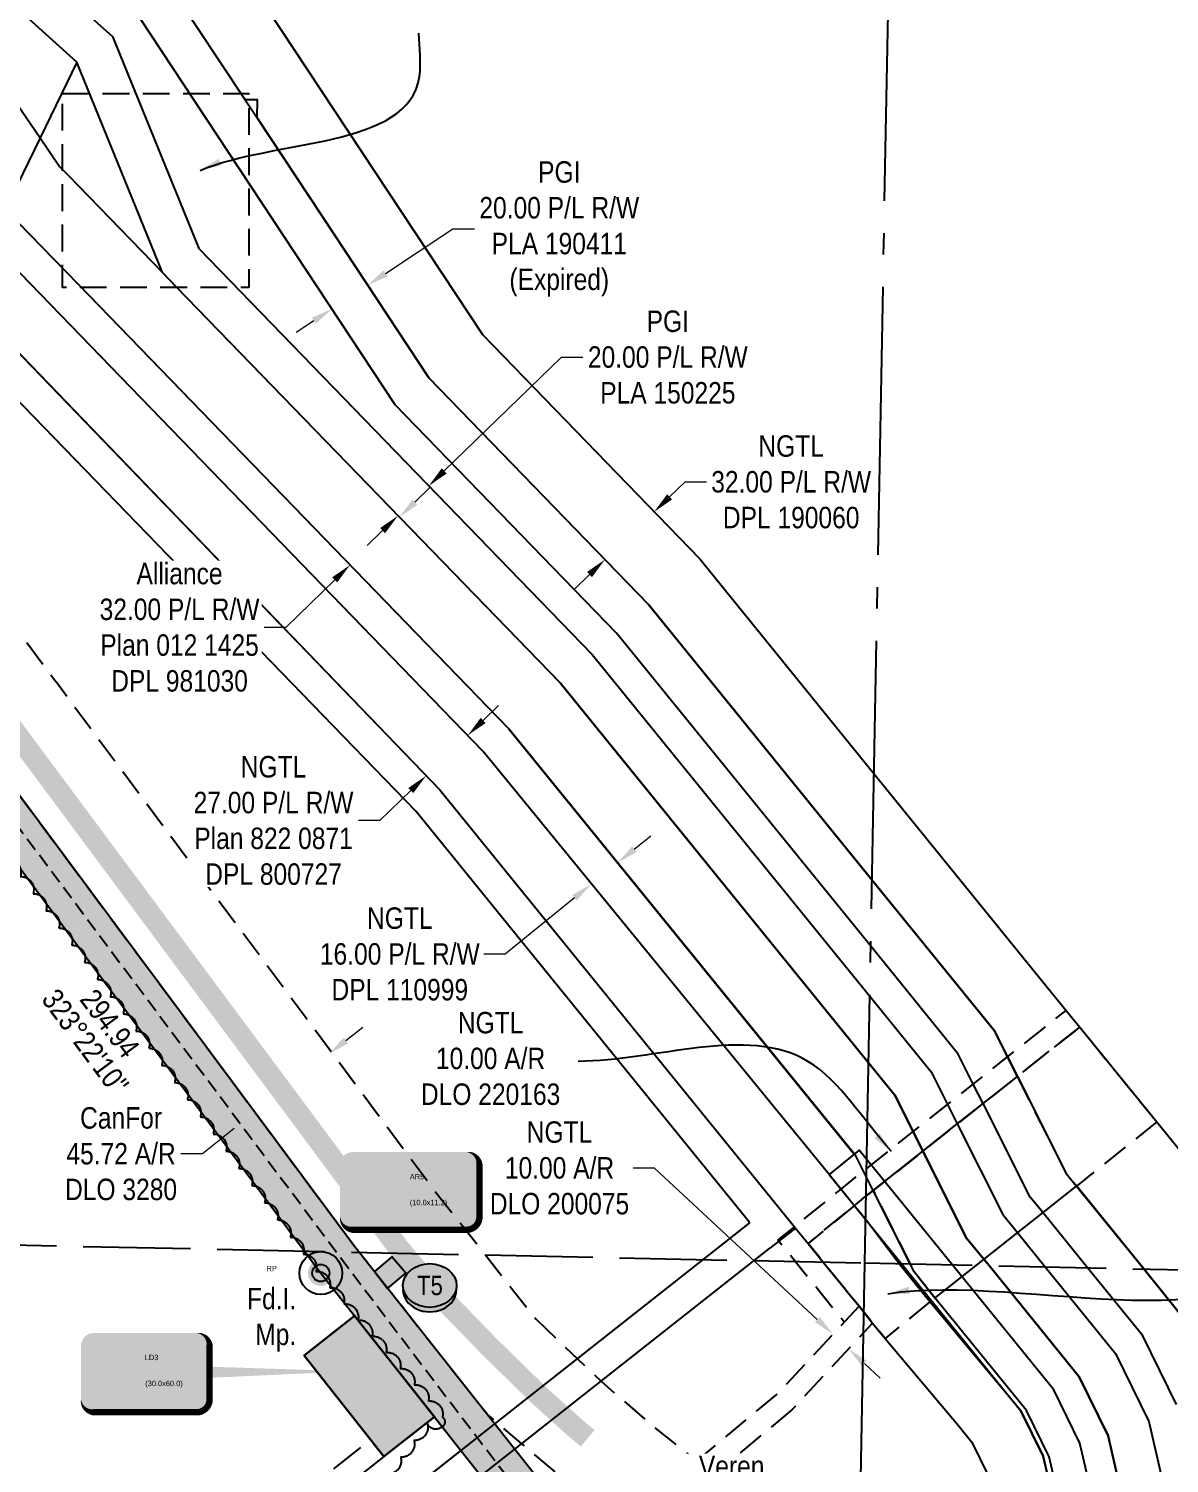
# Model space of a CAD drawing. Extents: x 413456 to 423436, y 6055086 to 6062162.
# Drawn here: x 414791 to 415322, y 6057832 to 6058500 of the extents above; entities that cross this region are included whole.
import ezdxf
from ezdxf.enums import TextEntityAlignment as Align

# ---------------------------------------------------------------- set-up
doc = ezdxf.new("R2018")
doc.units = 0
doc.header["$LTSCALE"] = 5
doc.header["$PDSIZE"] = 0.5
for name, pattern in [('0', [1, 1, 0]), ('foc-ACCESSROAD', [3.75, 2.5, -1.25]), ('foc-QUARTERLINE', [33, 25, -3, 2, -3]), ('foc-UNSURVEYED', [12.5, 10, -2.5]), ('HIDDEN2', [4.7625, 3.175, -1.5875]), ('UG_PIPE', [1.875, 1.25, -0.625])]:
    doc.linetypes.add(name, pattern=pattern)
doc.layers.get('Defpoints').update_dxf_attribs({"color": 9})
for name, color, linetype in [('35', 37, 'Continuous'), ('AS-PIPE-UG', 44, 'UG_PIPE'), ('AS-ROADS', 254, 'Continuous'), ('C-RW', 13, 'Continuous'), ('F-AR', 190, 'foc-ACCESSROAD'), ('F-RW', 190, 'Continuous'), ('F-WS', 190, 'foc-ACCESSROAD'), ('L-BD1', 253, 'Continuous'), ('L-MON', 1, 'Continuous'), ('L-MON-T', 1, 'Continuous'), ('L-QSEC', 8, 'foc-QUARTERLINE'), ('L-USEC', 7, 'foc-UNSURVEYED'), ('P-BUFFER-H 100m', 191, 'Continuous'), ('P-CROSSINGS', 250, 'Continuous'), ('P-PROPOSED', 10, 'Continuous'), ('P-PROPOSED-H', 21, 'Continuous'), ('P-TEMP-BLOCKS', 250, 'Continuous'), ('P-TEMP-H', 41, 'Continuous'), ('P-TEMP_LOG DECK', 46, 'Continuous'), ('P-TEMP_WORKSPACE', 46, 'Continuous'), ('T-BUSH', 110, '0'), ('T-EXISTING RTF', 220, 'HIDDEN2')]:
    doc.layers.add(name, color=color, linetype=linetype)
for name, color, linetype, lineweight in [('C-RW-T', 13, 'Continuous', 9), ('F-AR-T', 190, 'Continuous', 9), ('F-RW-T', 190, 'Continuous', 9), ('F-WS-T', 190, 'Continuous', 9)]:
    doc.layers.add(name, color=color, linetype=linetype, lineweight=lineweight)
doc.styles.add('80CG', font='ARIALN.TTF', dxfattribs={"height": 10})
doc.styles.add('80L', font='ARIALN.TTF', dxfattribs={"height": 10})
doc.styles.add('Crossing', font='ARIALN.TTF', dxfattribs={"height": 10})
doc.styles.get("Standard").update_dxf_attribs({"font": 'ARIALN.TTF'})
doc.dimstyles.new('Compass 5 000', dxfattribs={"dimscale": 5, "dimtxt": 9, "dimasz": 2, "dimexe": 0.2, "dimexo": 0.0625, "dimgap": 0.5, "dimtad": 0, "dimtih": 1, "dimtoh": 1, "dimzin": 0, "dimdsep": 46, "dimtxsty": '80CG', "dimcen": 0.1, "dimse1": 1, "dimse2": 1, "dimclrd": 256, "dimclrt": 256, "dimaunit": 1, "dimadec": 4, "dimazin": 0, "dimtfac": 0.06, "dimtofl": 0, "dimtmove": 0, "dimatfit": 1, "dimfxl": 0.2, "dimtolj": 1, "dimtzin": 0, "dimlwd": -1, "dimarcsym": 0})

# ---------------------------------------------------------------- blocks, each defined once
blk = doc.blocks.new('*D43')
at = {"layer": 'C-RW-T', "transparency": 16777216}
for p, q in [((415061.04, 6057799.05), (415068.89, 6057805.25)), ((415068.89, 6057805.25), (415078.89, 6057805.25)), ((415029.68, 6057774.28), (415021.83, 6057768.08))]:
    blk.add_line(p, q, dxfattribs=at)
for points in [[(415060.01, 6057800.36), (415062.07, 6057797.74), (415053.19, 6057792.85)], [(415028.65, 6057775.59), (415030.71, 6057772.97), (415037.53, 6057780.48)]]:
    blk.add_solid(points, dxfattribs=at)
at = {"layer": 'Defpoints', "color": 0, "transparency": 16777216}
for p in [(415037.53, 6057780.48), (415062.64, 6057780.88), (415046.98, 6057768.51)]:
    blk.add_point(p, dxfattribs=at)
at = {"layer": 'C-RW-T', "transparency": 16777216, "insert": (415118.43, 6057805.25), "char_height": 10, "attachment_point": 5, "style": '80CG', "bg_fill": 3, "box_fill_scale": 1.1, "bg_fill_color": 256, "bg_fill_true_color": 13158600, "bg_fill_transparency": 0}
blk.add_mtext('\\A1;Veren\\P20.00 P/L R/W\\PPlan 832 1008 \\PPLA 140377', dxfattribs=at)
blk = doc.blocks.new('*D50')
at = {"layer": 'Defpoints', "color": 0, "transparency": 16777216}
for p in [(414894.49, 6057993.94), (415024.87, 6057903.38), (414988.56, 6057874.73)]:
    blk.add_point(p, dxfattribs=at)
at = {"layer": 'F-AR-T', "transparency": 16777216}
for p, q in [((414938.66, 6058028.79), (414946.51, 6058034.98)), ((414886.64, 6057987.74), (414871.76, 6057975.99)), ((414871.76, 6057975.99), (414861.76, 6057975.99))]:
    blk.add_line(p, q, dxfattribs=at)
for points in [[(414937.63, 6058030.09), (414939.69, 6058027.48), (414930.81, 6058022.59)], [(414885.61, 6057989.05), (414887.67, 6057986.43), (414894.49, 6057993.94)]]:
    blk.add_solid(points, dxfattribs=at)
at = {"layer": 'F-AR-T', "transparency": 16777216, "insert": (414833.86, 6057975.99), "char_height": 10, "attachment_point": 5, "style": '80CG'}
blk.add_mtext('\\A1;CanFor\\P45.72 A/R\\PDLO 3280', dxfattribs=at)
blk = doc.blocks.new('*D58')
at = {"layer": 'Defpoints', "color": 0, "transparency": 16777216}
for p in [(415165.66, 6057891.9), (415154.16, 6057879.56), (415161.46, 6057872.76)]:
    blk.add_point(p, dxfattribs=at)
at = {"layer": 'F-AR-T', "transparency": 16777216}
for p, q in [((415082.51, 6057969.37), (415072.51, 6057969.37)), ((415158.34, 6057898.71), (415082.51, 6057969.37)), ((415180.27, 6057878.28), (415187.59, 6057871.46))]:
    blk.add_line(p, q, dxfattribs=at)
for points in [[(415159.48, 6057899.93), (415157.2, 6057897.49), (415165.66, 6057891.9)], [(415181.41, 6057879.5), (415179.14, 6057877.06), (415172.96, 6057885.09)]]:
    blk.add_solid(points, dxfattribs=at)
at = {"layer": 'F-AR-T', "transparency": 16777216, "insert": (415038.2, 6057969.37), "char_height": 10, "attachment_point": 5, "style": '80CG', "bg_fill": 3, "box_fill_scale": 1.1, "bg_fill_color": 256, "bg_fill_true_color": 13158600, "bg_fill_transparency": 0}
blk.add_mtext('\\A1;NGTL\\P10.00 A/R\\PDLO 200075', dxfattribs=at)
blk = doc.blocks.new('*D60')
at = {"layer": 'Defpoints', "color": 0, "transparency": 16777216}
for p in [(414973.83, 6058193.26), (414954.44, 6058174.48), (414976.05, 6058152.19)]:
    blk.add_point(p, dxfattribs=at)
at = {"layer": 'F-RW-T', "transparency": 16777216}
for p, q in [((415002.61, 6058177.92), (415009.79, 6058184.88)), ((414968.86, 6058145.23), (414954.46, 6058131.27)), ((414954.46, 6058131.27), (414944.46, 6058131.27))]:
    blk.add_line(p, q, dxfattribs=at)
for points in [[(415001.45, 6058179.12), (415003.77, 6058176.73), (414995.43, 6058170.97)], [(414967.71, 6058146.43), (414970.02, 6058144.03), (414976.05, 6058152.19)]]:
    blk.add_solid(points, dxfattribs=at)
at = {"layer": 'F-RW-T', "transparency": 16777216, "insert": (414904.92, 6058131.27), "char_height": 10, "attachment_point": 5, "style": '80CG', "bg_fill": 3, "box_fill_scale": 1.1, "bg_fill_color": 256, "bg_fill_true_color": 13158600, "bg_fill_transparency": 0}
blk.add_mtext('\\A1;NGTL\\P27.00 P/L R/W\\PPlan 822 0871\\PDPL 800727', dxfattribs=at)
blk = doc.blocks.new('*D101')
at = {"layer": 'Defpoints', "color": 0, "transparency": 16777216}
for p in [(415082.33, 6058275.16), (415085.1, 6058272.3), (415062.13, 6058250.04)]:
    blk.add_point(p, dxfattribs=at)
at = {"layer": 'F-RW-T', "transparency": 16777216}
for p, q in [((415089.51, 6058282.12), (415096.69, 6058289.08)), ((415096.69, 6058289.08), (415106.69, 6058289.08)), ((415052.19, 6058245.93), (415045.01, 6058238.97))]:
    blk.add_line(p, q, dxfattribs=at)
for points in [[(415088.35, 6058283.32), (415090.67, 6058280.92), (415082.33, 6058275.16)], [(415051.03, 6058247.13), (415053.35, 6058244.74), (415059.37, 6058252.89)]]:
    blk.add_solid(points, dxfattribs=at)
at = {"layer": 'F-RW-T', "transparency": 16777216, "insert": (415146.16, 6058289.08), "char_height": 10, "attachment_point": 5, "style": '80CG'}
blk.add_mtext('\\A1;NGTL\\P32.00 P/L R/W\\PDPL 190060', dxfattribs=at)
blk = doc.blocks.new('*D103')
at = {"layer": 'Defpoints', "color": 0, "transparency": 16777216}
for p in [(414977.3, 6058287.26), (414983.52, 6058280.85), (414969.16, 6058266.93)]:
    blk.add_point(p, dxfattribs=at)
at = {"layer": 'F-RW-T', "transparency": 16777216}
for p, q in [((414984.48, 6058294.22), (415039.14, 6058347.22)), ((415039.14, 6058347.22), (415049.14, 6058347.22)), ((414955.76, 6058266.38), (414948.58, 6058259.42))]:
    blk.add_line(p, q, dxfattribs=at)
for points in [[(414983.32, 6058295.42), (414985.64, 6058293.03), (414977.3, 6058287.26)], [(414954.6, 6058267.58), (414956.92, 6058265.19), (414962.94, 6058273.34)]]:
    blk.add_solid(points, dxfattribs=at)
at = {"layer": 'F-RW-T', "transparency": 16777216, "insert": (415088.68, 6058347.22), "char_height": 10, "attachment_point": 5, "style": '80CG'}
blk.add_mtext('\\A1;PGI\\P20.00 P/L R/W\\PPLA 150225', dxfattribs=at)
blk = doc.blocks.new('*D104')
at = {"layer": 'Defpoints', "color": 0, "transparency": 16777216}
for p in [(414948.77, 6058380.73), (414952.91, 6058374.47), (414936.22, 6058363.46)]:
    blk.add_point(p, dxfattribs=at)
at = {"layer": 'F-RW-T', "transparency": 16777216}
for p, q in [((414957.12, 6058386.24), (414988.56, 6058407)), ((414988.56, 6058407), (414998.56, 6058407)), ((414923.74, 6058364.21), (414915.4, 6058358.7))]:
    blk.add_line(p, q, dxfattribs=at)
for points in [[(414956.2, 6058387.63), (414958.04, 6058384.85), (414948.77, 6058380.73)], [(414922.82, 6058365.6), (414924.66, 6058362.82), (414932.09, 6058369.72)]]:
    blk.add_solid(points, dxfattribs=at)
at = {"layer": 'F-RW-T', "transparency": 16777216, "insert": (415038.1, 6058407), "char_height": 10, "attachment_point": 5, "style": '80CG'}
blk.add_mtext('\\A1;PGI\\P20.00 P/L R/W\\PPLA 190411\\P(Expired)', dxfattribs=at)
blk = doc.blocks.new('*D107')
at = {"layer": 'Defpoints', "color": 0, "transparency": 16777216}
for p in [(415029.76, 6058155.33), (415017.42, 6058145.31), (415052.92, 6058101.58)]:
    blk.add_point(p, dxfattribs=at)
at = {"layer": 'F-RW-T', "transparency": 16777216}
for p, q in [((415073.02, 6058117.9), (415080.78, 6058124.2)), ((415045.15, 6058095.28), (415012.86, 6058069.07)), ((415012.86, 6058069.07), (415002.86, 6058069.07))]:
    blk.add_line(p, q, dxfattribs=at)
for points in [[(415071.97, 6058119.19), (415074.07, 6058116.61), (415065.25, 6058111.6)], [(415044.1, 6058096.58), (415046.2, 6058093.99), (415052.92, 6058101.58)]]:
    blk.add_solid(points, dxfattribs=at)
at = {"layer": 'F-RW-T', "transparency": 16777216, "insert": (414963.77, 6058069.07), "char_height": 10, "attachment_point": 5, "style": '80CG', "bg_fill": 3, "box_fill_scale": 1.1, "bg_fill_color": 256, "bg_fill_true_color": 13158600, "bg_fill_transparency": 0}
blk.add_mtext('\\A1;NGTL\\P16.00 P/L R/W\\PDPL 110999', dxfattribs=at)
blk = doc.blocks.new('*D108')
at = {"layer": 'Defpoints', "color": 0, "transparency": 16777216}
for p in [(414940.6, 6058250.39), (414992.11, 6058243.26), (414969.1, 6058220.97)]:
    blk.add_point(p, dxfattribs=at)
at = {"layer": 'F-RW-T', "transparency": 16777216}
for p, q in [((414970.79, 6058279.64), (414977.97, 6058286.6)), ((414933.42, 6058243.44), (414910.59, 6058221.32)), ((414910.59, 6058221.32), (414900.59, 6058221.32))]:
    blk.add_line(p, q, dxfattribs=at)
for points in [[(414969.63, 6058280.84), (414971.95, 6058278.44), (414963.6, 6058272.68)], [(414932.26, 6058244.63), (414934.58, 6058242.24), (414940.6, 6058250.39)]]:
    blk.add_solid(points, dxfattribs=at)
at = {"layer": 'F-RW-T', "transparency": 16777216, "insert": (414861.12, 6058221.32), "char_height": 10, "attachment_point": 5, "style": '80CG', "bg_fill": 3, "box_fill_scale": 1.1, "bg_fill_color": 256, "bg_fill_true_color": 13158600, "bg_fill_transparency": 0}
blk.add_mtext('\\A1;Alliance\\P32.00 P/L R/W\\PPlan 012 1425\\PDPL 981030', dxfattribs=at)
blk = doc.blocks.new('fdia')
at = {"color": 255, "const_width": 1}
blk.add_lwpolyline([(-0.5, 0, 1), (0.5, 0, 1)], format="xyb", close=True, dxfattribs=at)
blk = doc.blocks.new('Fdiaa')
blk.add_blockref('fdia', (0, 0))
blk = doc.blocks.new('fdib')
at = {"color": 1, "const_width": 1.6}
blk.add_lwpolyline([(-0.4, 0, 1), (0.4, 0, 1)], format="xyb", close=True, dxfattribs=at)
at = {"color": 1}
blk.add_circle((0, 0), 0.8, dxfattribs=at)
blk = doc.blocks.new('Fdibb')
blk.add_blockref('fdib', (0, 0))
blk = doc.blocks.new('fdicc')
for name in ['Fdibb', 'Fdiaa']:
    blk.add_blockref(name, (0, 0))
blk = doc.blocks.new('FDI')
blk.add_blockref('fdicc', (0, 0))
blk = doc.blocks.new('*U125')
at = {"layer": '35', "color": 3}
blk.add_circle((0, 0), 10, dxfattribs=at)
at = {"layer": '35', "color": 3, "lineweight": 30, "flags": 104}
blk.add_attdef('RP', text='', height=10, dxfattribs=at).set_placement((-25.32, 3.36), align=Align.MIDDLE_CENTER)
blk = doc.blocks.new('XING3')
h = blk.add_hatch(color=250)
h.dxf.hatch_style = 1
edge = h.paths.add_edge_path()
edge.add_ellipse((0, -2.05), major_axis=(-12.5, 0), ratio=0.816297, start_angle=0, end_angle=180)
edge.add_line((12.5, -2.05), (12.5, 0))
edge.add_ellipse((0, 0), major_axis=(-12.5, 0), ratio=0.816297, start_angle=0, end_angle=180, ccw=False)
edge.add_line((-12.5, 0), (-12.5, -2.05))
at = {"layer": 'P-BUFFER-H 100m'}
h = blk.add_hatch(color=256, dxfattribs=at)
h.dxf.hatch_style = 1
edge = h.paths.add_edge_path()
edge.add_ellipse((0, 0), major_axis=(-12.5, 0), ratio=0.816297, start_angle=0, end_angle=360)
at = {"color": 250}
blk.add_ellipse((0, 0), major_axis=(-12.5, 0), ratio=0.816297, dxfattribs=at)
blk.add_ellipse((0, -2.05), major_axis=(-12.5, 0), ratio=0.816297, start_param=0, end_param=3.141593, dxfattribs=at)
at = {"color": 250, "style": 'Crossing'}
blk.add_attdef('CROSSING', text='', height=9, dxfattribs=at).set_placement((0.09, 0.02), align=Align.MIDDLE_CENTER)
at = {"color": 250, "style": 'Crossing', "flags": 1}
for tag, p in [('OWNER', (0.09, -12.49)), ('DESCRIPTION', (0.09, -25.77)), ('LOCATION', (0.09, -39.3)), ('DWG_REF', (0.09, -52.84))]:
    blk.add_attdef(tag, text='', height=9, dxfattribs=at).set_placement(p, align=Align.MIDDLE_CENTER)
blk = doc.blocks.new('*U158')
at = {"true_color": 0xff8aff}
h = blk.add_hatch(color=211, dxfattribs=at)
edge = h.paths.add_edge_path()
edge.add_line((-24, -18.47), (24, -18.47))
edge.add_arc((24, -12.47), 6, 270, 360)
edge.add_line((30, -12.47), (30, 12.5))
edge.add_arc((24, 12.5), 6, 0, 90)
edge.add_line((24, 18.5), (-24, 18.5))
edge.add_arc((-24, 12.5), 6, 90, 180)
edge.add_line((-30, 12.5), (-30, -12.47))
edge.add_arc((-24, -12.47), 6, 180, 270)
at = {"color": 250, "flags": 128}
blk.add_lwpolyline([(-24, -18.47, 3, 3, 0), (24, -18.47, 3, 3, 0.414214), (30, -12.47, 3, 3, 0), (30, 12.5, 3, 0, 0.414214), (24, 18.5, 0, 0, 0), (-24, 18.5, 0, 0, 0.414214), (-30, 12.5, 0, 0, 0), (-30, -12.47, 0, 3, 0.414214)], format="xyseb", close=True, dxfattribs=at)
at = {"flags": 128}
blk.add_lwpolyline([(96.51, 0.63, 0, 7.5, 0), (0, 0, 0, 0, 0)], format="xyseb", dxfattribs=at)
at = {"color": 250, "lineweight": 30, "flags": 104}
blk.add_attdef('TEMP_AREA_W1', text='', height=12, dxfattribs=at).set_placement((0, 8.26), align=Align.MIDDLE_CENTER)
blk.add_attdef('ENTER_TEXT', text='', height=9, dxfattribs=at).set_placement((0.01, -3.78), align=Align.TOP_CENTER)
blk = doc.blocks.new('*U160')
at = {"true_color": 0xff8aff}
h = blk.add_hatch(color=211, dxfattribs=at)
edge = h.paths.add_edge_path()
edge.add_line((-26.5, -17.74), (26.5, -17.74))
edge.add_arc((26.5, -11.74), 6, 270, 360)
edge.add_line((32.5, -11.74), (32.5, 12.5))
edge.add_arc((26.5, 12.5), 6, 0, 90)
edge.add_line((26.5, 18.5), (-26.5, 18.5))
edge.add_arc((-26.5, 12.5), 6, 90, 180)
edge.add_line((-32.5, 12.5), (-32.5, -11.74))
edge.add_arc((-26.5, -11.74), 6, 180, 270)
at = {"color": 250, "flags": 128}
blk.add_lwpolyline([(-26.5, -17.74, 3, 3, 0), (26.5, -17.74, 3, 3, 0.414214), (32.5, -11.74, 3, 3, 0), (32.5, 12.5, 3, 0, 0.414214), (26.5, 18.5, 0, 0, 0), (-26.5, 18.5, 0, 0, 0.414214), (-32.5, 12.5, 0, 0, 0), (-32.5, -11.74, 0, 3, 0.414214)], format="xyseb", close=True, dxfattribs=at)
at = {"flags": 128}
blk.add_lwpolyline([(14.55, -6.29, 0, 7.5, 0), (0, 0, 0, 0, 0)], format="xyseb", dxfattribs=at)
at = {"color": 250, "lineweight": 30, "flags": 104}
blk.add_attdef('TEMP_AREA_W1', text='', height=12, dxfattribs=at).set_placement((0, 8.26), align=Align.MIDDLE_CENTER)
blk.add_attdef('ENTER_TEXT', text='', height=9, dxfattribs=at).set_placement((0.01, -3.78), align=Align.TOP_CENTER)

msp = doc.modelspace()

# ---------------------------------------------------------------- hatches: boundary and pattern name
at = {"layer": 'P-PROPOSED-H'}
h = msp.add_hatch(color=256, dxfattribs=at)
h.dxf.hatch_style = 1
h.paths.add_polyline_path([(416904.756, 6055529.951), (416785.055, 6055680.607), (415892.377, 6056810.918), (415332.219, 6057520.147), (415272.175, 6057596.189), (415202.086, 6057604.389), (414942.843, 6057932.602), (414767.131, 6058168.936), (414209.907, 6058914.461), (414193.886, 6058902.502), (414751.088, 6058157.008), (414926.986, 6057920.425), (415191.534, 6057585.496), (415275.653, 6057575.654), (415324.374, 6057513.953), (415884.533, 6056804.723), (416763.305, 6055692.037), (416777.217, 6055674.403), (416896.93, 6055523.732)])
at = {"layer": 'P-TEMP-H'}
h = msp.add_hatch(color=256, dxfattribs=at)
h.dxf.hatch_style = 1
h.paths.add_polyline_path([(414966.525, 6057920.343), (414960.107, 6057928.005), (414951.903, 6057921.132), (414958.101, 6057913.285)])
h = msp.add_hatch(color=256, dxfattribs=at)
h.dxf.hatch_style = 1
h.paths.add_polyline_path([(414956.359, 6057834.883), (414919.186, 6057881.946), (414942.727, 6057900.496), (414979.901, 6057853.432)])

# ---------------------------------------------------------------- linework, layer by layer
at = {"layer": 'AS-PIPE-UG', "flags": 128}
msp.add_lwpolyline([(415013.81, 6057825.514), (414991.353, 6057854.7), (414934.456, 6057929.698), (414759.483, 6058163.631), (414568.896, 6058422.579), (414403.322, 6058637.155), (414227.724, 6058873.014), (414219.982, 6058882.955), (414210.979, 6058894.781), (414205.494, 6058902.518), (414200.319, 6058908.749)], dxfattribs=at)
at = {"layer": 'AS-ROADS', "const_width": 9.996, "flags": 128}
msp.add_lwpolyline([(414166.253, 6058999.705), (414193.452, 6058962.875), (414227.645, 6058917.499), (414241.541, 6058898.813), (414270.734, 6058860.244), (414778.798, 6058180.154), (414953.433, 6057945.311), (414963.33, 6057931.94), (414977.822, 6057914.641), (415005.21, 6057886.425), (415028.571, 6057863.542), (415045.297, 6057848.482), (415051.329, 6057843.421)], dxfattribs=at)
at = {"layer": 'C-RW'}
msp.add_lwpolyline([(415410.489, 6057257.255), (415193.337, 6057305.71), (415062.446, 6057471.452), (414937.147, 6057496.194), (414959.469, 6057609.239), (414934.226, 6057817.44), (414979.899, 6057853.434), (414992.291, 6057837.747), (414955.424, 6057808.693), (414979.698, 6057608.487), (414960.632, 6057511.934), (415073.56, 6057489.634), (415204.623, 6057323.674), (415405.562, 6057278.838)], dxfattribs=at)
at = {"layer": 'F-AR', "flags": 128}
msp.add_lwpolyline([(414195.036, 6059010.215), (414237.48, 6058953.403), (414803.466, 6058196.157, -0.0006318), (414803.565, 6058196.024), (414978.893, 6057960.207), (415027.314, 6057898.904)], format="xyb", dxfattribs=at)
for points in [[(415556.042, 6057613.552), (415517.264, 6057613.555), (415432.685, 6057624.631), (415410.054, 6057627.847), (415319.915, 6057640.658), (415296.517, 6057643.983), (415290.45, 6057648.73), (415284.293, 6057653.546), (415247.428, 6057682.388), (415244.821, 6057684.428), (415244.039, 6057685.04), (415220.14, 6057697.466), (415206.402, 6057704.608), (415190.181, 6057713.043), (415176.649, 6057721.804), (415130.546, 6057751.655), (415051.009, 6057815.157), (415020.628, 6057840.898), (415004.448, 6057854.608), (414942.855, 6057932.587), (414767.116, 6058168.956), (414210.548, 6058913.602)], [(415027.314, 6057898.904), (415057.581, 6057870.017), (415080.279, 6057850.289), (415102.128, 6057832.845), (415110.08, 6057826.496), (415157.298, 6057788.797), (415177.657, 6057775.615), (415213.202, 6057752.601), (415230.827, 6057743.437), (415255.549, 6057730.582), (415258.299, 6057729.152), (415264.683, 6057725.833), (415283.16, 6057708.066), (415299.917, 6057691.953), (415302.672, 6057689.304), (415392.282, 6057676.562), (415414.983, 6057673.333), (415520.609, 6057659.373), (415556.927, 6057659.23)]]:
    msp.add_lwpolyline(points, dxfattribs=at)
for points in [[(415177.796, 6057904.922), (415170.918, 6057897.541), (415148.009, 6057925.797), (415139.968, 6057935.716), (415147.71, 6057941.981), (415168.692, 6057958.96), (415179.812, 6057967.959), (415181.281, 6057969.122), (415203.013, 6057986.327), (415219.025, 6057999.004), (415231.034, 6058008.512), (415247.048, 6058021.19), (415274.342, 6058042.801), (415280.644, 6058035.041), (415251.61, 6058012.085), (415235.601, 6057999.419), (415223.589, 6057989.918), (415207.572, 6057977.251), (415184.389, 6057958.885), (415181.039, 6057956.194), (415174.951, 6057951.249), (415154.016, 6057934.237), (415161.102, 6057925.52), (415177.796, 6057904.922)], [(415146.473, 6057856.644), (415110.08, 6057826.496), (415102.128, 6057832.845), (415139.596, 6057863.927), (415177.795, 6057904.922), (415180.028, 6057902.171), (415184.123, 6057897.126), (415179.847, 6057892.528), (415146.473, 6057856.644)]]:
    msp.add_lwpolyline(points, close=True, dxfattribs=at)
at = {"layer": 'F-RW'}
for p, q in [((414955.424, 6057808.693), (415126.896, 6057943.826)), ((414971.323, 6057802.133), (415136.176, 6057932.05))]:
    msp.add_line(p, q, dxfattribs=at)
for points in [[(415271.787, 6057811.228), (415266.364, 6057834.757), (415255.807, 6057856.433), (415213.19, 6057908.907), (415203.442, 6057920.919), (415201.635, 6057924.659), (415184.388, 6057958.883), (415181.207, 6057965.18), (415179.812, 6057967.959), (415176.284, 6057974.984), (415014.456, 6058174.156), (414814.139, 6058380.929), (414808.145, 6058387.116), (414780.362, 6058415.797), (414780.035, 6058416.222), (414761.347, 6058443.96), (414757.455, 6058442.976), (414744.862, 6058439.791), (414688.474, 6058522.799), (414679.257, 6058536.369), (414550.468, 6058725.973), (414539.474, 6058743.897), (414539.474, 6058743.897), (414282.903, 6059121.624)], [(414750.377, 6058541.472), (414813.29, 6058484.689), (414796.149, 6058449.398), (414780.035, 6058416.222), (414780.362, 6058415.797), (414808.145, 6058387.116), (414814.139, 6058380.929), (415014.456, 6058174.156), (415175.595, 6057975.832), (415163.856, 6057966.304), (415002.626, 6058163.54), (414768.01, 6058405.7), (414751.302, 6058430.307), (414757.455, 6058442.976), (414773.509, 6058476.029), (414735.399, 6058511.867), (414564.792, 6058761.643), (414509.231, 6058843.848)], [(415325.678, 6057859.134), (415310.052, 6057891.089), (415284.231, 6057922.899), (415263.388, 6057948.583), (415257.482, 6057955.859), (415235.601, 6057999.419), (415231.034, 6058008.512), (415224.053, 6058022.409), (415183.221, 6058072.695), (415064.686, 6058218.674), (414961.62, 6058324.985), (414842.464, 6058505.489), (414772.948, 6058568.385), (414766.701, 6058577.596), (414758.285, 6058590.005), (414656.08, 6058740.715), (414642.093, 6058761.346), (414647.413, 6058789.134), (414611.796, 6058841.655)], [(414636.314, 6058841.131), (414668.605, 6058793.515), (414663.286, 6058765.727), (414680.599, 6058740.19), (414774.833, 6058601.236), (414783.248, 6058588.827), (414788.149, 6058581.6), (414857.756, 6058518.61), (414891.694, 6058467.197), (414897.281, 6058458.736), (414933.264, 6058404.224), (414977.251, 6058337.592), (415079.656, 6058231.964), (415183.802, 6058103.705), (415240.948, 6058033.328), (415247.049, 6058021.191), (415251.615, 6058012.087), (415274.378, 6057966.776), (415279.104, 6057960.979), (415310.473, 6057922.34), (415327.017, 6057901.926)], [(415126.896, 6057943.826), (414971.187, 6058135.648), (414735.32, 6058379.099), (414644.513, 6058512.788), (414656.922, 6058521.208), (414679.257, 6058536.369), (414705.732, 6058554.337), (414729.326, 6058570.35), (414745.875, 6058581.582), (414758.285, 6058590.005), (414774.833, 6058601.236), (414801.307, 6058619.205), (414802.242, 6058619.839), (414738.362, 6058711.928), (414728.276, 6058726.785), (414722.142, 6058739.301), (414719.848, 6058743.992), (414706.078, 6058788.575), (414694.79, 6058811.894), (414675.53, 6058840.293)], [(414675.53, 6058840.293), (414694.79, 6058811.894), (414706.078, 6058788.575), (414719.848, 6058743.992), (414722.142, 6058739.301), (414728.276, 6058726.785), (414738.362, 6058711.928), (414801.307, 6058619.205), (414806.664, 6058611.314), (414810.267, 6058607.166), (414820.165, 6058595.768), (414869.022, 6058552.953), (414889.284, 6058528.996), (415002.246, 6058357.766), (415103.605, 6058253.217), (415184.73, 6058153.236), (415267.519, 6058051.203), (415274.342, 6058042.801), (415280.644, 6058035.041), (415316.563, 6057990.814), (415373.256, 6057921.004)], [(414766.918, 6058552.699), (414829.865, 6058496.662), (414870.152, 6058397.784), (415053.458, 6058208.708), (415182.786, 6058049.438), (415211.382, 6058014.221), (415219.025, 6057999.004), (415223.589, 6057989.918), (415244.81, 6057947.672), (415251.62, 6057939.282), (415264.574, 6057923.318), (415297.329, 6057882.965), (415312.851, 6057851.221), (415320.79, 6057816.77), (415320.68, 6057781.657), (415299.917, 6057691.953), (415295.277, 6057671.908), (415312.661, 6057649.859), (415319.915, 6057640.658), (415328.726, 6057629.481), (415410.442, 6057527.486)], [(415300.302, 6057634.629), (415288.706, 6057647.954), (415284.293, 6057653.546), (415273.639, 6057667.047), (415283.16, 6057708.066), (415300.744, 6057783.833), (415300.788, 6057814.51), (415293.878, 6057844.496), (415280.365, 6057872.131), (415238.368, 6057923.876), (415235.93, 6057926.88), (415227.914, 6057936.754), (415207.572, 6057977.251), (415203.013, 6057986.327), (415194.487, 6058003.302), (415182.205, 6058018.427), (415038.487, 6058195.419), (414859.481, 6058380.059), (414853.1, 6058386.641), (414813.29, 6058484.689), (414750.377, 6058541.472)], [(415327.019, 6057901.929), (415310.473, 6057922.34), (415279.108, 6057960.992), (415263.388, 6057948.582), (415251.62, 6057939.281), (415235.93, 6057926.88), (415232.296, 6057924.006), (415213.19, 6057908.907), (415203.456, 6057920.921), (415201.635, 6057924.659), (415184.395, 6057958.894), (415207.572, 6057977.251), (415223.589, 6057989.918), (415235.602, 6057999.419), (415251.617, 6058012.089), (415247.05, 6058021.193), (415240.948, 6058033.328), (415183.802, 6058103.705), (415079.656, 6058231.964), (414977.251, 6058337.592), (414933.265, 6058404.225), (414897.281, 6058458.736), (414897.441, 6058467.087), (414891.695, 6058467.198), (414857.756, 6058518.61)], [(414735.399, 6058511.867), (414773.509, 6058476.029), (414785.49, 6058465.144), (414796.149, 6058449.398), (414805.152, 6058436.098), (414809.01, 6058432.119), (414853.1, 6058386.641), (414859.481, 6058380.059), (415038.487, 6058195.419), (415182.205, 6058018.427), (415194.487, 6058003.302), (415203.013, 6057986.327), (415207.572, 6057977.251), (415227.914, 6057936.754), (415235.93, 6057926.88), (415238.368, 6057923.876), (415280.365, 6057872.131), (415293.878, 6057844.496), (415300.788, 6057814.51)], [(414722.469, 6058425.883), (414746.87, 6058389.796), (414982.417, 6058145.612), (415147.71, 6057941.982), (415148.176, 6057941.408), (415136.176, 6057932.05)], [(415917.442, 6056830.618), (415314.789, 6057593.834), (415258.655, 6057664.924), (415286.838, 6057786.804), (415286.836, 6057814.362), (415280.623, 6057841.21), (415268.518, 6057865.967), (415177.823, 6057977.646), (415163.856, 6057966.304), (415253.257, 6057856.219), (415263.557, 6057835.152), (415268.844, 6057812.306), (415268.846, 6057788.856), (415242.327, 6057674.173), (415240.939, 6057656.787), (415242.108, 6057640.191), (415243.953, 6057631.93), (415245.741, 6057623.946), (415251.748, 6057608.431), (415257.776, 6057597.873), (415272.175, 6057596.189), (415289.686, 6057574.012), (415892.377, 6056810.918)]]:
    msp.add_lwpolyline(points, dxfattribs=at)
at = {"layer": 'F-RW', "flags": 128}
for points in [[(415268.844, 6057812.306), (415263.557, 6057835.152), (415253.257, 6057856.219), (415210.859, 6057907.014), (415196.445, 6057924.77), (415181.208, 6057944.938), (415174.006, 6057953.806), (415163.856, 6057966.304), (415163.856, 6057966.304), (415002.626, 6058163.54), (414768.01, 6058405.7), (414751.302, 6058430.307), (414744.862, 6058439.791), (414687.681, 6058523.966), (414679.257, 6058536.369), (414550.468, 6058725.973), (414541.96, 6058739.914), (414537.435, 6058747.161), (414408.619, 6058936.387)], [(414408.044, 6058889.175), (414504.034, 6058747.737), (414516.087, 6058729.977), (414530.217, 6058709.157), (414656.061, 6058523.399), (414665.358, 6058510.033), (414746.915, 6058389.913), (414982.417, 6058145.612), (415147.71, 6057941.982), (415148.176, 6057941.408), (415154.015, 6057934.235), (415161.102, 6057925.52), (415177.795, 6057904.922), (415180.028, 6057902.171), (415184.123, 6057897.126), (415189.909, 6057889.999), (415223.923, 6057849.528), (415230.364, 6057841.597), (415237.959, 6057826.065)]]:
    msp.add_lwpolyline(points, dxfattribs=at)
at = {"layer": 'F-WS', "flags": 128}
for points in [[(414806.513, 6058470.106), (414893.463, 6058470.106), (414893.463, 6058379.647), (414806.513, 6058379.647)], [(415316.563, 6057990.813), (415279.097, 6057960.976), (415274.378, 6057966.776), (415251.61, 6058012.087), (415280.644, 6058035.041), (415316.563, 6057990.813)], [(415210.859, 6057907.014), (415189.909, 6057889.999), (415184.123, 6057897.126), (415180.028, 6057902.171), (415177.795, 6057904.922), (415161.102, 6057925.52), (415154.016, 6057934.237), (415174.951, 6057951.249), (415181.039, 6057956.194), (415184.389, 6057958.885), (415201.565, 6057924.661), (415203.435, 6057920.919), (415213.19, 6057908.907), (415210.859, 6057907.014)]]:
    msp.add_lwpolyline(points, close=True, dxfattribs=at)
at = {"layer": 'L-QSEC'}
for p, q in [((415180.457, 6057925.111), (415194.769, 6058689.206)), ((415165.959, 6057151.022), (415180.457, 6057925.111))]:
    msp.add_line(p, q, dxfattribs=at)
at = {"layer": 'L-USEC'}
for p, q in [((414378.837, 6057942.135), (415180.457, 6057925.111)), ((415180.457, 6057925.111), (415982.087, 6057908.086))]:
    msp.add_line(p, q, dxfattribs=at)
at = {"layer": 'P-TEMP_WORKSPACE'}
msp.add_lwpolyline([(414966.525, 6057920.343), (414960.107, 6057928.005), (414951.903, 6057921.132), (414958.101, 6057913.285)], close=True, dxfattribs=at)
at = {"layer": 'T-BUSH', "flags": 128}
msp.add_lwpolyline([(414564.561, 6058400.754, -0.5205671), (414570.574, 6058392.769, -0.5205671), (414576.586, 6058384.784, -0.5205671), (414582.598, 6058376.799, -0.5205671), (414588.611, 6058368.813, -0.5205671), (414594.623, 6058360.828, -0.5205671), (414600.635, 6058352.843, -0.5205671), (414606.648, 6058344.857, -0.5205671), (414612.66, 6058336.872, -0.5205671), (414618.673, 6058328.887, -0.5205671), (414624.685, 6058320.902, -0.5205671), (414630.697, 6058312.916, -0.5205671), (414636.71, 6058304.931, -0.5205671), (414642.722, 6058296.946, -0.5205671), (414648.734, 6058288.961, -0.5205671), (414654.747, 6058280.975, -0.5205671), (414660.759, 6058272.99, -0.5205671), (414666.771, 6058265.005, -0.5205671), (414672.784, 6058257.02, -0.5205671), (414678.796, 6058249.034, -0.5205671), (414684.808, 6058241.049, -0.5205671), (414690.821, 6058233.064, -0.5205671), (414696.833, 6058225.078, -0.5205671), (414702.845, 6058217.093, -0.5205671), (414708.858, 6058209.108, -0.5205671), (414714.87, 6058201.123, -0.5205671), (414720.882, 6058193.137, -0.5205671), (414726.895, 6058185.152, -0.5205671), (414732.907, 6058177.167, -0.5205671), (414738.919, 6058169.182, -0.5205671), (414744.932, 6058161.196, -0.5205671), (414750.94, 6058153.208, -0.5205671), (414756.932, 6058145.207, -0.5205671), (414762.923, 6058137.206, -0.5205671), (414768.915, 6058129.206, -0.5205671), (414774.907, 6058121.205, -0.5205671), (414780.899, 6058113.204, -0.5205671), (414786.891, 6058105.204, -0.5205671), (414792.883, 6058097.203, -0.5205671), (414798.874, 6058089.203, -0.5205671), (414804.866, 6058081.202, -0.5205671), (414810.858, 6058073.201, -0.5205671), (414816.85, 6058065.201, -0.5205671), (414822.842, 6058057.2, -0.5205671), (414828.834, 6058049.199, -0.5205671), (414834.825, 6058041.199, -0.5205671), (414840.817, 6058033.198, -0.5205671), (414846.809, 6058025.197, -0.5205671), (414852.801, 6058017.197, -0.5205671), (414858.793, 6058009.196, -0.5205671), (414864.785, 6058001.195, -0.5205671), (414870.777, 6057993.195, -0.5205671), (414876.768, 6057985.194, -0.5205671), (414882.76, 6057977.193, -0.5205671), (414888.752, 6057969.193, -0.5205671), (414894.744, 6057961.192, -0.5205671), (414900.736, 6057953.191, -0.5205671), (414906.728, 6057945.191, -0.5205671), (414912.719, 6057937.19, -0.5205671), (414918.711, 6057929.189, -0.5205671), (414924.703, 6057921.189, -0.5205671), (414931.147, 6057913.553, -0.5205671), (414937.711, 6057906.015, -0.5205671), (414944.275, 6057898.476, -0.5205671), (414950.839, 6057890.938, -0.5205671), (414957.402, 6057883.399, -0.5205671), (414963.966, 6057875.861, -0.5205671), (414970.53, 6057868.323, -0.5205671), (414977.094, 6057860.784, -0.5205671), (414983.658, 6057853.246, -0.5205671), (414983.663, 6057848.882, -0.5205671), (414976.596, 6057850.24, -0.5205671), (414970.368, 6057842.421, -0.5205671), (414964.141, 6057834.603, -0.5205671), (414957.913, 6057826.785, -0.5205671), (414950.189, 6057820.844, -0.5205671), (414941.504, 6057816.338, -0.5205671), (414942.541, 6057806.397, -0.5205671), (414943.756, 6057796.599, -0.5205671), (414947.93, 6057789.105, -0.5205671), (414949.19, 6057779.189, -0.5205671), (414950.451, 6057769.273, -0.5205671), (414951.711, 6057759.358, -0.5205671), (414952.972, 6057749.442, -0.5205671), (414954.232, 6057739.526, -0.5205671), (414955.493, 6057729.61, -0.5205671), (414956.719, 6057719.69, -0.5205671), (414957.919, 6057709.767, -0.5205671), (414959.118, 6057699.843, -0.5205671), (414960.318, 6057689.92, -0.5205671), (414961.517, 6057679.996, -0.5205671), (414962.717, 6057670.073, -0.5205671), (414963.916, 6057660.15, -0.5205671), (414965.116, 6057650.226, -0.5205671), (414966.315, 6057640.303, -0.5205671), (414967.515, 6057630.379, -0.5205671), (414965.945, 6057622.41, -0.5205671), (414957.777, 6057619.225, -0.5205671), (414960.084, 6057609.499, -0.5205671), (414960.039, 6057602.033, -0.5205671), (414950.228, 6057603.948, -0.5205671), (414940.418, 6057605.864, -0.5205671), (414926.718, 6057608.539, -0.5205671)], format="xyb", dxfattribs=at)
at = {"layer": 'T-EXISTING RTF', "flags": 128}
msp.add_lwpolyline([(414936.666, 6057797.539), (414926.743, 6057796.336), (414923.664, 6057821.743), (414950.154, 6057842.719), (414956.359, 6057834.883), (414934.261, 6057817.385)], close=True, dxfattribs=at)

# ---------------------------------------------------------------- block references
at = {"layer": 'L-MON', "xscale": 4.999999999999856, "yscale": 4.999999999999856, "zscale": 4.999999999999856}
msp.add_blockref('FDI', (414926.986, 6057920.425), dxfattribs=at)
at = {"layer": 'P-CROSSINGS', "xscale": 0.9990318021807449, "yscale": 0.9990318021807449, "zscale": 0.9990318021807449}
msp.add_blockref('XING3', (414977.733, 6057914.621), dxfattribs=at).add_auto_attribs({'CROSSING': 'T5'})
at = {"layer": 'P-TEMP-BLOCKS'}
ref = msp.add_blockref('*U160', (414968.426, 6057958.329), dxfattribs=dict(at, xscale=0.9990429872970817, yscale=0.9990429872970817, zscale=0.9990429872970817))
lines = msp.add_mtext('AR5', dxfattribs={"layer": '0', "color": 250, "insert": (414968.426, 6057966.585), "char_height": 2.5, "attachment_point": 1})
ref.add_attrib('TEMP_AREA_W1', '', (414968.426, 6057966.585), dxfattribs={"flags": 104}).embed_mtext(lines)
lines = msp.add_mtext('(10.0x11.2)', dxfattribs={"layer": '0', "color": 250, "insert": (414968.432, 6057954.555), "char_height": 2.5, "attachment_point": 1})
ref.add_attrib('ENTER_TEXT', '', (414968.432, 6057954.555), dxfattribs={"flags": 104}).embed_mtext(lines)

# ---------------------------------------------------------------- texts
at = {"layer": 'L-BD1'}
for s, p in [('323°22\'10"', (414817.234, 6058028.238)), ('294.94', (414828.67, 6058036.74))]:
    msp.add_text(s, height=10, rotation=306.630575, dxfattribs=at).set_placement(p, align=Align.MIDDLE_CENTER)

# ---------------------------------------------------------------- dimensions: what is measured, and where the dimension line sits
at = {"layer": 'F-RW-T'}
for base, p1, p2, angle, text, picture, middle in [((414948.772, 6058380.734), (414936.222, 6058363.458), (414952.906, 6058374.471), 33.429641, 'PGI\\P20.00 P/L R/W\\PPLA 190411\\P(Expired)', '*D104', (415038.104, 6058407.002)), ((414977.299, 6058287.264), (414969.162, 6058266.925), (414983.521, 6058280.846), 44.112367, 'PGI\\P20.00 P/L R/W\\PPLA 150225', '*D103', (415088.684, 6058347.222))]:
    dim = msp.add_linear_dim(base=base, p1=p1, p2=p2, angle=angle, text=text, dimstyle='Compass 5 000', dxfattribs=at)
    dim.commit()
    dim.dimension.update_dxf_attribs({"geometry": picture, "text_midpoint": middle, "dimtype": 161})
dim = msp.add_aligned_dim(p1=(415062.134, 6058250.038), p2=(415085.101, 6058272.304), distance=3.977, text='NGTL\\P32.00 P/L R/W\\PDPL 190060', dimstyle='Compass 5 000', dxfattribs=at)
dim.commit()
dim.dimension.update_dxf_attribs({"geometry": '*D101', "text_midpoint": (415146.163, 6058289.081)})

# ---------------------------------------------------------------- leaders
at = {"layer": 'F-AR-T', "color": 3, "path_type": 1}
msp.add_leader([(414870.735, 6058434.23), (414972.989, 6058478.029), (414972.664, 6058498.144)], dimstyle='Compass 5 000', override={"dimgap": 0.5, "dimtad": 0}, dxfattribs=at)
at = {"layer": 'F-AR-T', "path_type": 1}
msp.add_leader([(415192.991, 6057977.04), (415153.997, 6058019.072), (415046.97, 6058019.072)], dimstyle='Compass 5 000', override={"dimgap": 0.5, "dimtad": 0}, dxfattribs=at)
at = {"layer": 'F-WS-T', "path_type": 1}
msp.add_leader([(415191.253, 6057910.781), (415377.474, 6057941.742), (415378.186, 6057954.553)], dimstyle='Compass 5 000', override={"dimgap": 0.5, "dimtad": 0}, dxfattribs=at)

# ---------------------------------------------------------------- next in the draw order: texts
at = {"layer": 'L-MON-T', "insert": (414892.219, 6057913.522), "char_height": 9.99564, "attachment_point": 1, "style": '80L', "bg_fill": 3, "box_fill_scale": 1.1, "bg_fill_color": 256, "bg_fill_transparency": 0}
msp.add_mtext_dynamic_manual_height_columns('\\pxqr;Fd.I.\\PMp.', width=23.26026, gutter_width=49.935, heights=[0], dxfattribs=at)

# ---------------------------------------------------------------- next in the draw order: linework, layer by layer
at = {"layer": 'P-PROPOSED'}
msp.add_lwpolyline([(416904.756, 6055529.951), (416785.055, 6055680.607), (415892.377, 6056810.918), (415332.219, 6057520.147), (415272.175, 6057596.189), (415202.086, 6057604.389), (414942.843, 6057932.602), (414767.131, 6058168.936), (414209.907, 6058914.461), (414193.886, 6058902.502), (414751.088, 6058157.008), (414926.986, 6057920.425), (415191.534, 6057585.496), (415275.653, 6057575.654), (415324.374, 6057513.953), (415884.533, 6056804.723), (416763.305, 6055692.037), (416777.217, 6055674.403), (416896.93, 6055523.732), (416904.756, 6055529.951)], dxfattribs=at)
at = {"layer": 'P-TEMP_LOG DECK', "flags": 128}
msp.add_lwpolyline([(414942.726, 6057900.498), (414919.173, 6057881.937), (414956.347, 6057834.873), (414979.899, 6057853.434)], close=True, dxfattribs=at)
at = {"layer": 'P-TEMP_WORKSPACE'}
msp.add_lwpolyline([(414956.359, 6057834.883), (414919.186, 6057881.946), (414942.727, 6057900.496), (414979.901, 6057853.432)], close=True, dxfattribs=at)

# ---------------------------------------------------------------- next in the draw order: block references
at = {"layer": 'L-MON-T'}
ref = msp.add_blockref('*U125', (414926.986, 6057920.425), dxfattribs=dict(at, xscale=0.99956357, yscale=0.99956357, zscale=0.99956357))
lines = msp.add_mtext('RP', dxfattribs={"layer": '35', "color": 3, "insert": (414901.678, 6057923.784), "char_height": 2.5, "attachment_point": 1, "bg_fill": 3, "box_fill_scale": 1.15, "bg_fill_color": 256, "bg_fill_transparency": 0})
ref.add_attrib('RP', '', (414901.678, 6057923.784), dxfattribs={"flags": 104}).embed_mtext(lines)
at = {"layer": 'P-TEMP-BLOCKS'}
ref = msp.add_blockref('*U158', (414845.145, 6057873.998), dxfattribs=dict(at, xscale=0.9990452463107472, yscale=0.9990452463107472, zscale=0.9990452463107472))
lines = msp.add_mtext('LD3', dxfattribs={"layer": '0', "color": 250, "insert": (414844.908, 6057882.337), "char_height": 2.5, "attachment_point": 1})
ref.add_attrib('TEMP_AREA_W1', '', (414844.908, 6057882.337), dxfattribs={"flags": 104}).embed_mtext(lines)
lines = msp.add_mtext('(30.0x60.0)', dxfattribs={"layer": '0', "color": 250, "insert": (414845.151, 6057870.225), "char_height": 2.5, "attachment_point": 1})
ref.add_attrib('ENTER_TEXT', '', (414845.151, 6057870.225), dxfattribs={"flags": 104}).embed_mtext(lines)

# ---------------------------------------------------------------- next in the draw order: dimensions: what is measured, and where the dimension line sits
at = {"layer": 'C-RW-T'}
dim = msp.add_linear_dim(base=(415037.526, 6057780.477), p1=(415062.644, 6057780.884), p2=(415046.978, 6057768.51), angle=218.304275, text='Veren\\P20.00 P/L R/W\\PPlan 832 1008 \\PPLA 140377', dimstyle='Compass 5 000', override={"dimtfill": 1}, dxfattribs=at)
dim.commit()
dim.dimension.update_dxf_attribs({"geometry": '*D43', "text_midpoint": (415118.426, 6057805.248), "dimtype": 161})
at = {"layer": 'F-RW-T'}
dim = msp.add_linear_dim(base=(414976.047, 6058152.187), p1=(414973.828, 6058193.263), p2=(414954.445, 6058174.484), angle=224.093405, text='NGTL\\P27.00 P/L R/W\\PPlan 822 0871\\PDPL 800727', dimstyle='Compass 5 000', override={"dimtfill": 1}, dxfattribs=at)
dim.commit()
dim.dimension.update_dxf_attribs({"geometry": '*D60', "text_midpoint": (414904.923, 6058131.275), "dimtype": 161})

# ---------------------------------------------------------------- next in the draw order: dimensions: what is measured, and where the dimension line sits
at = {"layer": 'F-AR-T'}
dim = msp.add_linear_dim(base=(414894.493, 6057993.936), p1=(415024.872, 6057903.384), p2=(414988.556, 6057874.728), angle=218.275768, text='CanFor\\P45.72 A/R\\PDLO 3280', dimstyle='Compass 5 000', dxfattribs=at)
dim.commit()
dim.dimension.update_dxf_attribs({"geometry": '*D50', "text_midpoint": (414833.856, 6057975.995), "dimtype": 161})

# ---------------------------------------------------------------- next in the draw order: dimensions: what is measured, and where the dimension line sits
dim = msp.add_linear_dim(base=(415165.657, 6057891.895), p1=(415161.458, 6057872.756), p2=(415154.159, 6057879.556), angle=137.021722, text='NGTL\\P10.00 A/R\\PDLO 200075', dimstyle='Compass 5 000', override={"dimtfill": 1}, dxfattribs=at)
dim.commit()
dim.dimension.update_dxf_attribs({"geometry": '*D58', "text_midpoint": (415038.197, 6057969.371), "dimtype": 161})

# ---------------------------------------------------------------- next in the draw order: texts
at = {"layer": 'F-AR-T', "insert": (415006.081, 6058020.364), "char_height": 10, "attachment_point": 5, "style": '80CG', "bg_fill": 3, "box_fill_scale": 1.2, "bg_fill_color": 256, "bg_fill_transparency": 0}
msp.add_mtext('\\A1;NGTL\\P10.00 A/R\\PDLO 220163', dxfattribs=at)

# ---------------------------------------------------------------- next in the draw order: dimensions: what is measured, and where the dimension line sits
at = {"layer": 'F-RW-T'}
dim = msp.add_linear_dim(base=(415052.918, 6058101.584), p1=(415029.755, 6058155.326), p2=(415017.421, 6058145.314), angle=219.067666, text='NGTL\\P16.00 P/L R/W\\PDPL 110999', dimstyle='Compass 5 000', override={"dimtfill": 1}, dxfattribs=at)
dim.commit()
dim.dimension.update_dxf_attribs({"geometry": '*D107', "text_midpoint": (414963.775, 6058069.068), "dimtype": 161})

# ---------------------------------------------------------------- next in the draw order: dimensions: what is measured, and where the dimension line sits
at = {"layer": 'F-RW-T', "color": 3}
dim = msp.add_linear_dim(base=(414940.598, 6058250.395), p1=(414992.108, 6058243.258), p2=(414969.103, 6058220.972), angle=224.091143, text='Alliance\\P32.00 P/L R/W\\PPlan 012 1425\\PDPL 981030', dimstyle='Compass 5 000', override={"dimtfill": 1}, dxfattribs=at)
dim.commit()
dim.dimension.update_dxf_attribs({"geometry": '*D108', "text_midpoint": (414861.115, 6058221.321), "dimtype": 161})

doc.saveas('drawing.dxf')
